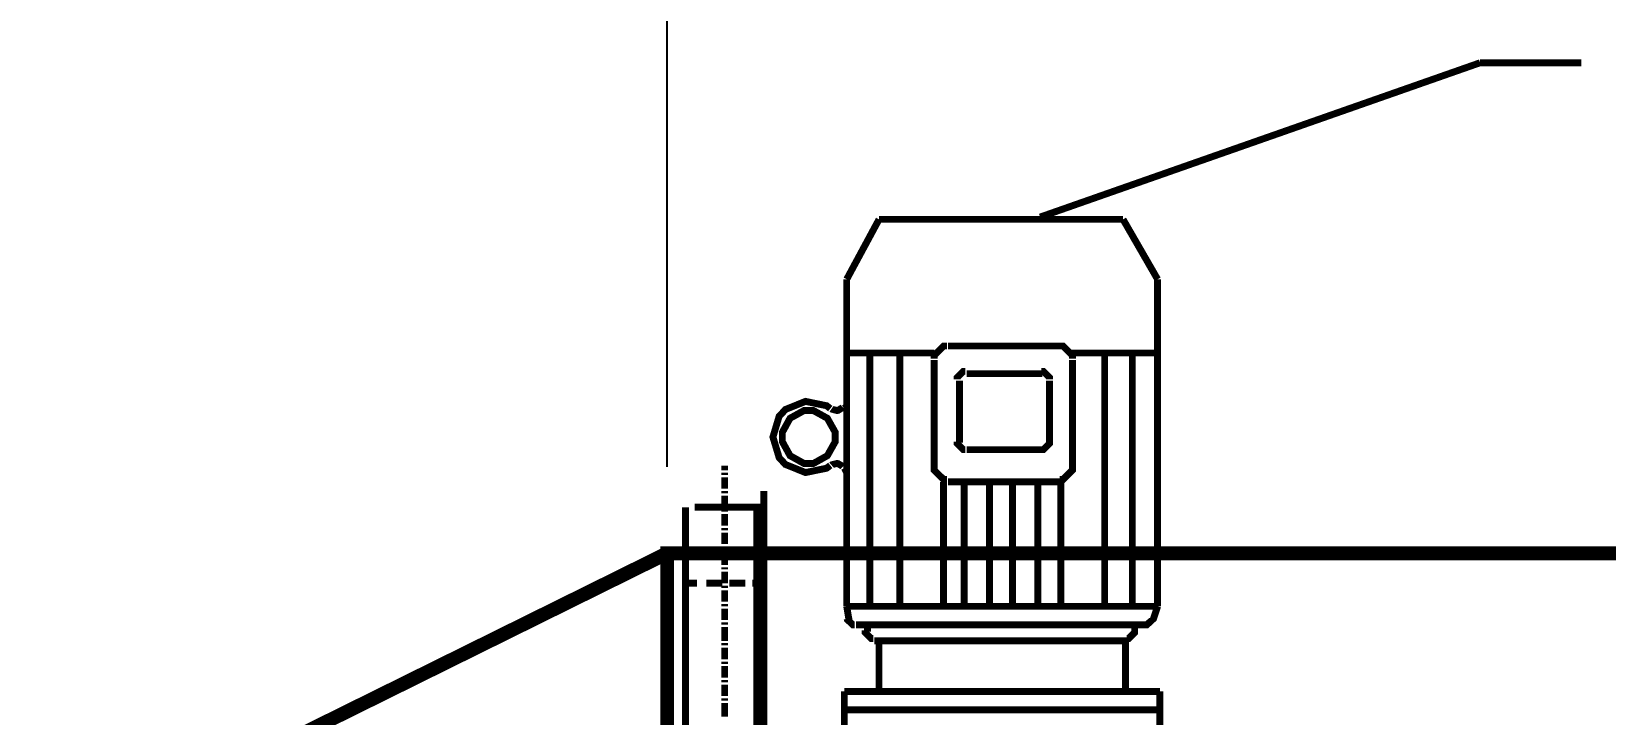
# Model space of a CAD drawing. Extents: x -4.5 to 11.4, y -10.7 to 0.4.
# Drawn here: x -0.809 to 0.33, y -1.909 to -1.415 of the extents above; entities that cross this region are included whole.
import ezdxf

# ---------------------------------------------------------------- set-up
doc = ezdxf.new("R2010")
doc.units = 0
doc.header["$MEASUREMENT"] = 0
doc.dimstyles.get("Standard").update_dxf_attribs({"dimtxt": 0.18, "dimasz": 0.18, "dimexe": 0.18, "dimexo": 0.0625, "dimgap": 0.09, "dimtad": 0, "dimtih": 1, "dimtoh": 1, "dimdec": 4, "dimzin": 0, "dimdsep": 46, "dimtxsty": 'Standard', "dimcen": 0.09, "dimadec": 0, "dimazin": 0, "dimtfac": 1, "dimtdec": 4, "dimtofl": 0, "dimtmove": 0, "dimatfit": 3, "dimfxl": 1, "dimtolj": 1, "dimtzin": 0, "dimarcsym": 0})

# ---------------------------------------------------------------- blocks, each defined once
blk = doc.blocks.new('*D0')
at = {"color": 0, "linetype": 'Continuous', "lineweight": -2, "transparency": 16777216}
for p, q in [((-0.3489, -1.7297), (-0.3489, -0.6966)), ((4.3828, -1.7297), (4.3828, -0.6966)), ((-0.1689, -0.8766), (1.5969, -0.8766)), ((4.2028, -0.8766), (2.4369, -0.8766))]:
    blk.add_line(p, q, dxfattribs=at)
at = {"color": 0, "linetype": 'Continuous', "transparency": 16777216}
for points in [[(-0.1689, -0.8466), (-0.1689, -0.9066), (-0.3489, -0.8766)], [(4.2028, -0.8466), (4.2028, -0.9066), (4.3828, -0.8766)]]:
    blk.add_solid(points, dxfattribs=at)
at = {"layer": 'Defpoints', "color": 0, "linetype": 'Continuous', "transparency": 16777216}
for p in [(4.3828, -0.8766), (-0.3489, -1.7922), (4.3828, -1.7922)]:
    blk.add_point(p, dxfattribs=at)
at = {"color": 0, "linetype": 'Continuous', "transparency": 16777216, "insert": (2.0169, -0.8766), "char_height": 0.18, "attachment_point": 5}
blk.add_mtext('\\A1;varA', dxfattribs=at)

msp = doc.modelspace()

# ---------------------------------------------------------------- linework, layer by layer
at = {"color": 0}
for points, const_width in [([(-0.078907, -1.548867), (0.239493, -1.437207)], 0.005), ([(0.239493, -1.437207), (0.312793, -1.437207)], 0.005), ([(-0.218907, -1.593887), (-0.195507, -1.550547)], 0.005), ([(-0.195507, -1.550547), (-0.018907, -1.550547)], 0.005), ([(0.006093, -1.593887), (-0.018907, -1.550547)], 0.005), ([(-0.218907, -1.593887), (-0.218907, -1.830547)], 0.005), ([(0.006093, -1.593887), (0.006093, -1.830547)], 0.005), ([(-0.146407, -1.642167), (-0.148707, -1.642167), (-0.155607, -1.649017), (-0.155607, -1.651347)], 0.005), ([(-0.063907, -1.642167), (-0.145507, -1.642167)], 0.005), ([(-0.055507, -1.651347), (-0.055507, -1.649017), (-0.062407, -1.642167), (-0.064707, -1.642167)], 0.005), ([(-0.218907, -1.647227), (-0.155607, -1.647227)], 0.005), ([(-0.202207, -1.647227), (-0.202207, -1.830547)], 0.005), ([(-0.180507, -1.647227), (-0.180507, -1.830547)], 0.005), ([(-0.155607, -1.652207), (-0.155607, -1.730557)], 0.005), ([(-0.057207, -1.647227), (0.006093, -1.647227)], 0.005), ([(-0.055507, -1.730557), (-0.055507, -1.652207)], 0.005), ([(-0.032207, -1.647227), (-0.032207, -1.830547)], 0.005), ([(-0.012207, -1.647227), (-0.012207, -1.830547)], 0.005), ([(-0.133007, -1.660517), (-0.134507, -1.660517), (-0.138907, -1.664907), (-0.138907, -1.666377)], 0.005), ([(-0.077207, -1.662197), (-0.132207, -1.662197)], 0.005), ([(-0.072207, -1.666377), (-0.072207, -1.664907), (-0.076607, -1.660517), (-0.078007, -1.660517)], 0.005), ([(-0.137207, -1.667177), (-0.137207, -1.712207)], 0.005), ([(-0.072207, -1.712207), (-0.072207, -1.667177)], 0.005), ([(-0.230807, -1.687477), (-0.233407, -1.685417), (-0.248707, -1.682267), (-0.263307, -1.688127), (-0.265507, -1.690627), (-0.267807, -1.693057), (-0.272307, -1.708047), (-0.267807, -1.722957), (-0.265507, -1.725457), (-0.263307, -1.727887), (-0.248707, -1.733747), (-0.233407, -1.730617), (-0.230807, -1.728597)], 0.005), ([(-0.229907, -1.687697), (-0.229607, -1.687907), (-0.226007, -1.688837), (-0.225507, -1.688837), (-0.225207, -1.688777), (-0.222007, -1.686817), (-0.221707, -1.686557)], 0.005), ([(-0.220607, -1.687207), (-0.218907, -1.685527)], 0.005), ([(-0.138907, -1.711347), (-0.138907, -1.712807), (-0.134507, -1.717207), (-0.133007, -1.717207)], 0.005), ([(-0.132207, -1.717207), (-0.077207, -1.717207)], 0.005), ([(-0.078007, -1.717207), (-0.076607, -1.717207), (-0.072207, -1.712807), (-0.072207, -1.711347)], 0.005), ([(-0.307207, -1.732187), (-0.307207, -1.730557), (-0.307207, -1.728877)], 0.005), ([(-0.307207, -1.735547), (-0.307207, -1.733867)], 0.005), ([(-0.221707, -1.729517), (-0.222007, -1.729197), (-0.225207, -1.727297), (-0.225507, -1.727237), (-0.226007, -1.727197), (-0.229607, -1.728117), (-0.229907, -1.728377)], 0.005), ([(-0.220607, -1.730557), (-0.218907, -1.733867)], 0.005), ([(-0.155607, -1.729677), (-0.155607, -1.731957), (-0.148707, -1.738847), (-0.146407, -1.738847)], 0.005), ([(-0.064707, -1.738847), (-0.062407, -1.738847), (-0.055507, -1.731957), (-0.055507, -1.729677)], 0.005), ([(-0.307207, -1.745527), (-0.307207, -1.743847), (-0.307207, -1.742227), (-0.307207, -1.740527), (-0.307207, -1.738847), (-0.307207, -1.737167)], 0.005), ([(-0.148907, -1.740527), (-0.148907, -1.830547)], 0.005), ([(-0.145507, -1.740527), (-0.063907, -1.740527)], 0.005), ([(-0.133907, -1.740527), (-0.133907, -1.830547)], 0.005), ([(-0.115507, -1.740527), (-0.115507, -1.830547)], 0.005), ([(-0.098907, -1.740527), (-0.098907, -1.830547)], 0.005), ([(-0.080507, -1.740527), (-0.080507, -1.830547)], 0.005), ([(-0.063907, -1.740527), (-0.063907, -1.830547)], 0.005), ([(-0.307207, -1.748837), (-0.307207, -1.747207)], 0.005), ([(-0.307207, -1.758877), (-0.307207, -1.757197), (-0.307207, -1.755517), (-0.307207, -1.753877), (-0.307207, -1.752197), (-0.307207, -1.750517)], 0.005), ([(-0.278907, -1.747207), (-0.278907, -2.053847)], 0.005), ([(-0.335507, -2.053847), (-0.335507, -1.758877)], 0.005), ([(-0.328907, -1.758877), (-0.278907, -1.758877)], 0.005), ([(-0.307207, -1.762177), (-0.307207, -1.760557)], 0.005), ([(-0.307207, -1.772227), (-0.307207, -1.770547), (-0.307207, -1.768867), (-0.307207, -1.767167), (-0.307207, -1.765547), (-0.307207, -1.763867)], 0.005), ([(-0.283907, -2.042177), (-0.283907, -1.758877)], 0.005), ([(-0.278907, -2.053847), (-0.278907, -1.758877)], 0.005), ([(-0.307207, -1.775527), (-0.307207, -1.773847)], 0.005), ([(-0.307207, -1.785517), (-0.307207, -1.783887), (-0.307207, -1.782197), (-0.307207, -1.780517), (-0.307207, -1.778837), (-0.307207, -1.777207)], 0.005), ([(-0.803907, -2.017167), (-0.348907, -1.792177), (0.919493, -1.792177)], 0.01), ([(4.382783, -1.792177), (-0.348907, -1.792177), (-0.348907, -2.420547)], 0.01), ([(-0.307207, -1.790497), (-0.307207, -1.788877), (-0.307207, -1.787197)], 0.005), ([(-0.307207, -1.800547), (-0.307207, -1.798867), (-0.307207, -1.797187), (-0.307207, -1.795547), (-0.307207, -1.793867), (-0.307207, -1.792177)], 0.005), ([(-0.307207, -1.803847), (-0.307207, -1.802227)], 0.005), ([(-0.307207, -1.813887), (-0.307207, -1.812207), (-0.307207, -1.810527), (-0.307207, -1.808837), (-0.307207, -1.807207), (-0.307207, -1.805527)], 0.005), ([(-0.327207, -1.813887), (-0.335507, -1.813887)], 0.005), ([(-0.308907, -1.813887), (-0.320507, -1.813887)], 0.005), ([(-0.307207, -1.817197), (-0.307207, -1.815517)], 0.005), ([(-0.307207, -1.827177), (-0.307207, -1.825557), (-0.307207, -1.823867), (-0.307207, -1.822187), (-0.307207, -1.820497), (-0.307207, -1.818877)], 0.005), ([(-0.292207, -1.813887), (-0.303907, -1.813887)], 0.005), ([(-0.278907, -1.813887), (-0.287207, -1.813887)], 0.005), ([(-0.278907, -1.813887), (-0.283907, -1.813887)], 0.005), ([(-0.307207, -1.830547), (-0.307207, -1.828867)], 0.005), ([(-0.307207, -1.840527), (-0.307207, -1.838847), (-0.307207, -1.837207), (-0.307207, -1.835527), (-0.307207, -1.833847), (-0.307207, -1.832167)], 0.005), ([(-0.218907, -1.830547), (-0.217207, -1.840527)], 0.005), ([(-0.218907, -1.830547), (0.006093, -1.830547)], 0.005), ([(0.006093, -1.830547), (0.002793, -1.840527)], 0.005), ([(-0.307207, -1.843887), (-0.307207, -1.842207)], 0.005), ([(-0.307207, -1.855557), (-0.307207, -1.853877), (-0.307207, -1.852197), (-0.307207, -1.850497), (-0.307207, -1.848877), (-0.307207, -1.847197), (-0.307207, -1.845517)], 0.005), ([(-0.218707, -1.839447), (-0.218507, -1.840087), (-0.214507, -1.843887), (-0.213107, -1.843887)], 0.005), ([(-0.212207, -1.843887), (-0.002207, -1.843887)], 0.005), ([(-0.203907, -1.848877), (-0.203907, -1.843887)], 0.005), ([(-0.010507, -1.848877), (-0.010507, -1.843887)], 0.005), ([(-0.003107, -1.843887), (-0.001607, -1.843887), (0.002493, -1.840087), (0.002593, -1.839447)], 0.005), ([(-0.307207, -1.858867), (-0.307207, -1.857187)], 0.005), ([(-0.205507, -1.848017), (-0.205507, -1.849477), (-0.201207, -1.853877), (-0.199707, -1.853877)], 0.005), ([(-0.198907, -1.855557), (-0.015507, -1.855557)], 0.005), ([(-0.195507, -1.892167), (-0.195507, -1.855557)], 0.005), ([(-0.017207, -1.892167), (-0.017207, -1.855557)], 0.005), ([(-0.016407, -1.853877), (-0.014907, -1.853877), (-0.010507, -1.849477), (-0.010507, -1.848017)], 0.005), ([(-0.307207, -1.868847), (-0.307207, -1.867227), (-0.307207, -1.865527), (-0.307207, -1.863847), (-0.307207, -1.862167), (-0.307207, -1.860547)], 0.005), ([(-0.307207, -1.872207), (-0.307207, -1.870527)], 0.005), ([(-0.307207, -1.882197), (-0.307207, -1.880517), (-0.307207, -1.878877), (-0.307207, -1.877197), (-0.307207, -1.875517), (-0.307207, -1.873837)], 0.005), ([(-0.307207, -1.885557), (-0.307207, -1.883877)], 0.005), ([(-0.307207, -1.895547), (-0.307207, -1.893867), (-0.307207, -1.892167), (-0.307207, -1.890547), (-0.307207, -1.888867), (-0.307207, -1.887177)], 0.005), ([(-0.220607, -1.892167), (-0.220607, -1.978877)], 0.005), ([(-0.220607, -1.892167), (0.007793, -1.892167)], 0.005), ([(0.007793, -1.892167), (0.007793, -1.918867)], 0.005), ([(-0.307207, -1.898847), (-0.307207, -1.897227)], 0.005), ([(-0.307207, -1.910517), (-0.307207, -1.908887), (-0.307207, -1.907197), (-0.307207, -1.905517), (-0.307207, -1.903837), (-0.307207, -1.902207), (-0.307207, -1.900527)], 0.005), ([(-0.220607, -1.905517), (0.007793, -1.905517)], 0.005)]:
    msp.add_lwpolyline(points, dxfattribs=dict(at, const_width=const_width))
at = {"color": 0, "const_width": 0.005}
msp.add_lwpolyline([(-0.246407, -1.688887), (-0.249807, -1.688887), (-0.259907, -1.694477), (-0.265507, -1.704627), (-0.265507, -1.708047), (-0.265507, -1.711407), (-0.259907, -1.721547), (-0.249807, -1.727197), (-0.246407, -1.727197), (-0.243007, -1.727197), (-0.232907, -1.721547), (-0.227207, -1.711407), (-0.227207, -1.708047), (-0.227207, -1.704627), (-0.232907, -1.694477), (-0.243007, -1.688887), (-0.246407, -1.688887)], close=True, dxfattribs=at)

# ---------------------------------------------------------------- dimensions: what is measured, and where the dimension line sits
at = {"linetype": 'Continuous'}
dim = msp.add_linear_dim(base=(4.382783, -0.876636), p1=(-0.348907, -1.792177), p2=(4.382783, -1.792177), text='varA', dimstyle='Standard', dxfattribs=at)
dim.commit()
dim.dimension.update_dxf_attribs({"geometry": '*D0', "text_midpoint": (2.016938, -0.876636)})

doc.saveas('drawing.dxf')
